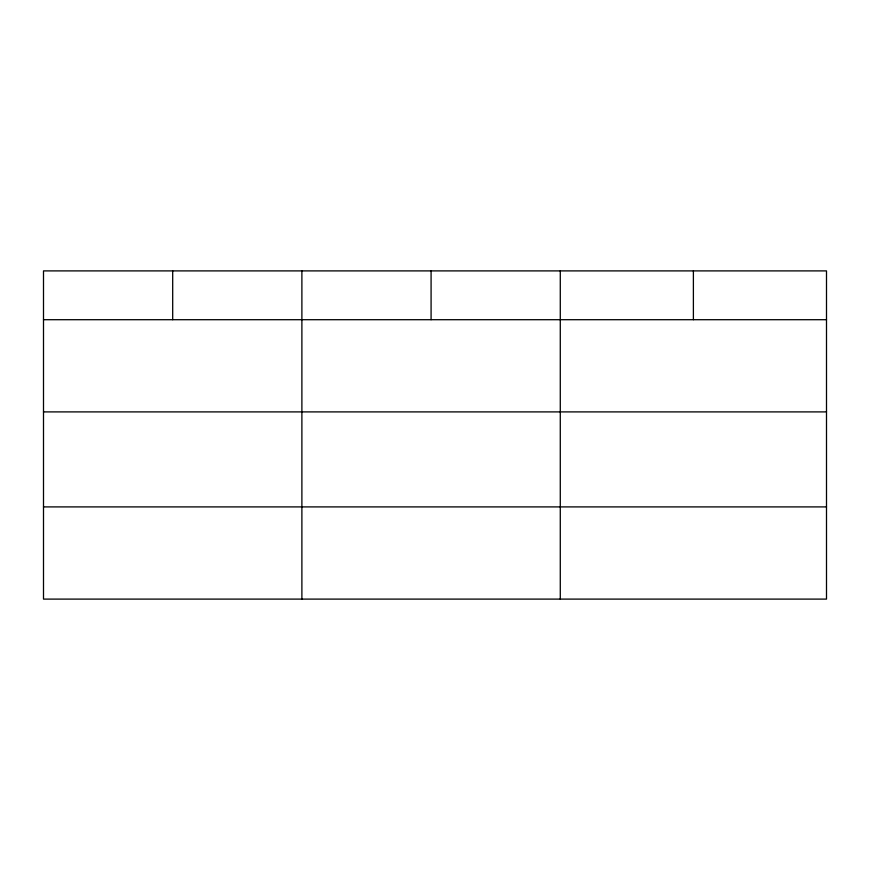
<?xml version="1.0" encoding="UTF-8"?>
<svg xmlns="http://www.w3.org/2000/svg" width="870" height="870" viewBox="0 0 870 870"><rect width="100%" height="100%" fill="white"/><g stroke="black" fill="none" stroke-linecap="round" stroke-linejoin="round"><path stroke-width="1.3" d="M826.5 411.901L826.5 270.896L43.5 270.896L43.5 599.104L826.5 599.104L826.5 411.901L43.5 411.901M43.5 319.703L826.5 319.703M43.5 506.905L826.5 506.905M693.39 270.896L693.39 319.703M560.28 270.896L560.28 599.104M431.085 270.896L431.085 319.703M301.89 270.896L301.89 599.104M172.695 270.896L172.695 319.703"/></g></svg>
